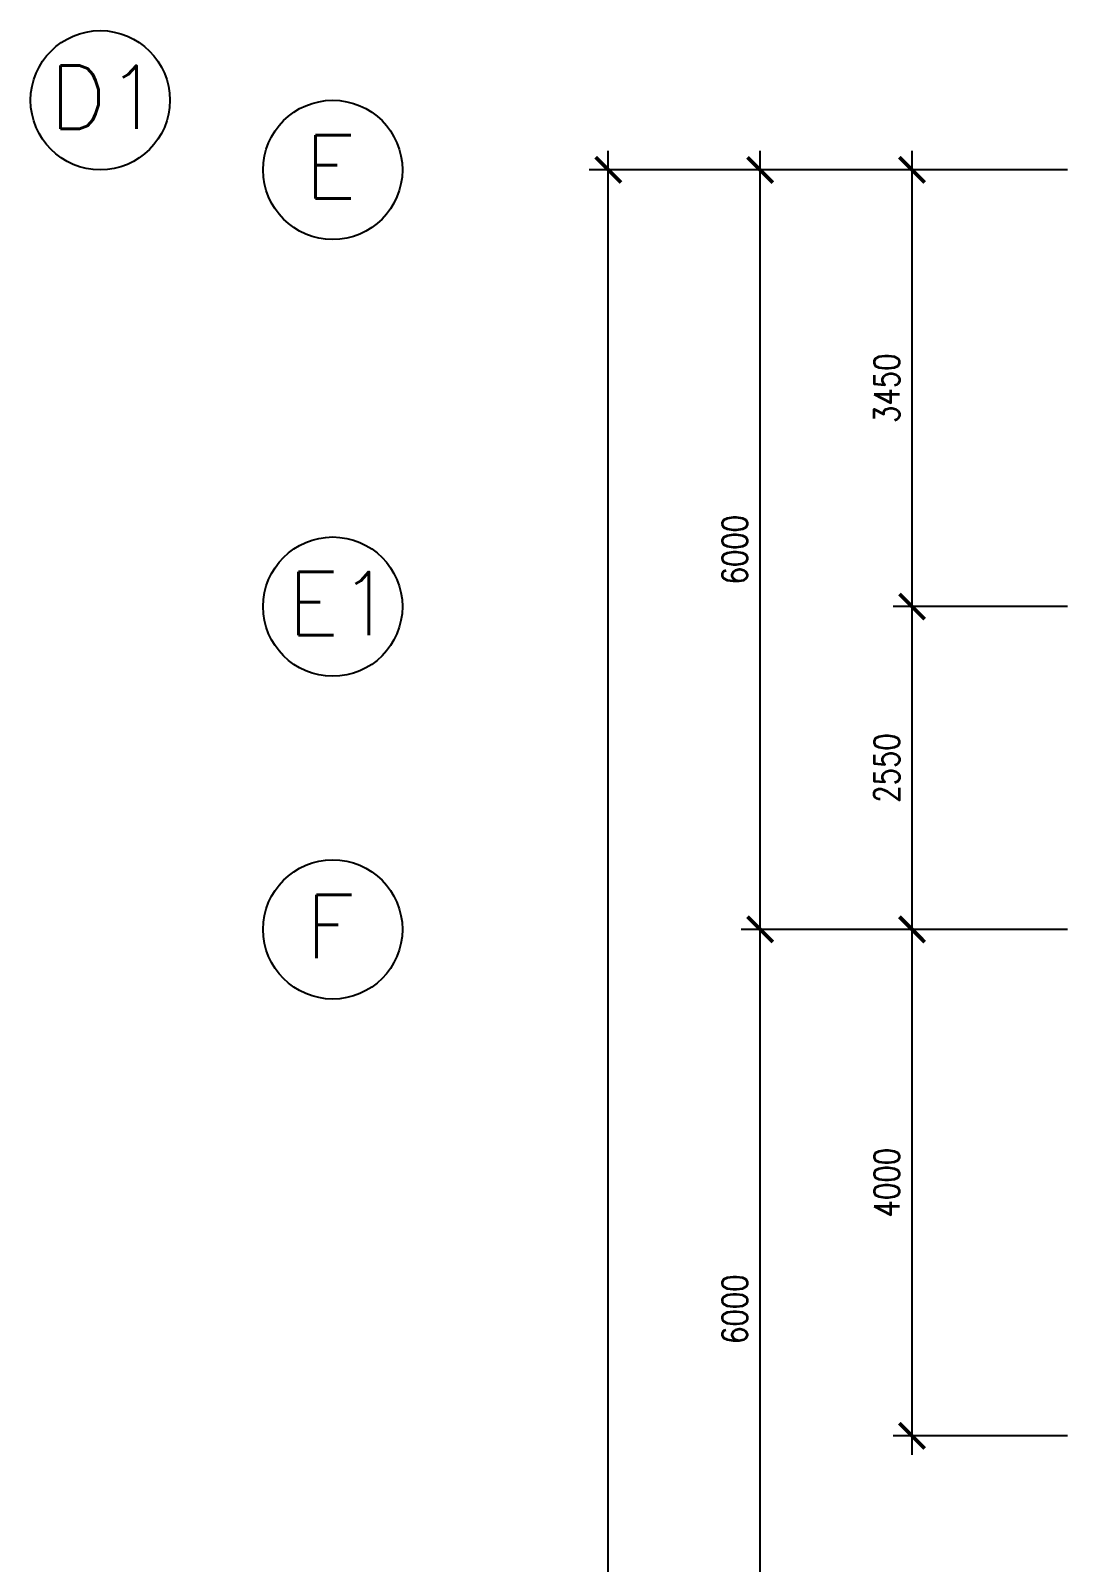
# Model space of a CAD drawing. Extents: x 2687779 to 2997471, y -863049 to -631414.
# Drawn here: x 2687779 to 2696120, y -795424 to -783324 of the extents above; entities that cross this region are included whole.
import ezdxf

# ---------------------------------------------------------------- set-up
doc = ezdxf.new("R2010")
doc.units = 0
doc.header["$LTSCALE"] = 10
doc.header["$MEASUREMENT"] = 0
doc.header["$PDMODE"] = 34
doc.layers.get('0').update_dxf_attribs({"linetype": 'CONTINUOUS'})
doc.layers.get('DEFPOINTS').update_dxf_attribs({"linetype": 'CONTINUOUS'})
doc.layers.add('DIM', color=7, linetype='CONTINUOUS')
doc.layers.add('GRID-T', color=7, linetype='CONTINUOUS')
doc.styles.add('ROMANS', font='romans.shx', dxfattribs={"width": 0.8, "height": 100})
doc.styles.get("Standard").update_dxf_attribs({"font": 'ROMANS.SHX'})
doc.dimstyles.new('STANDARD$0', dxfattribs={"dimscale": 0, "dimtxt": 8, "dimasz": 6, "dimexe": 1, "dimexo": 1, "dimgap": 3, "dimtad": 1, "dimdec": 0, "dimlfac": -1, "dimrnd": 1, "dimzin": 0, "dimdsep": 46, "dimtxsty": 'Standard', "dimcen": 0, "dimclrd": 5, "dimclre": 250, "dimadec": 0, "dimazin": 0, "dimtfac": 1, "dimtdec": 4, "dimtofl": 0, "dimtmove": 0, "dimatfit": 3, "dimfxl": 1, "dimtolj": 1, "dimtzin": 0, "dimarcsym": 0})

# ---------------------------------------------------------------- blocks, each defined once
blk = doc.blocks.new('_ARCHTICK')
at = {"color": 0, "linetype": 'ByBlock', "const_width": 0.15}
blk.add_lwpolyline([(-0.5, -0.5), (0.5, 0.5)], dxfattribs=at)
blk = doc.blocks.new('*D161')
at = {"layer": 'DEFPOINTS', "color": 0, "transparency": 16777216}
for p in [(2692343, -784424), (2694242, -784424), (2694242, -838424)]:
    blk.add_point(p, dxfattribs=at)
at = {"layer": 'DIM', "color": 7, "lineweight": -2, "transparency": 16777216}
for p, q in [((2692343, -838574), (2692343, -784274)), ((2694092, -784424), (2692193, -784424)), ((2694092, -838424), (2692193, -838424))]:
    blk.add_line(p, q, dxfattribs=at)
at = {"layer": 'DIM', "color": 7, "lineweight": -2, "transparency": 16777216, "xscale": 200, "yscale": 200, "zscale": 200}
for p, rotation in [((2692343, -784424), 90), ((2692343, -838424), 270)]:
    blk.add_blockref('_ARCHTICK', p, dxfattribs=dict(at, rotation=rotation))
at = {"layer": 'DIM', "color": 7, "transparency": 16777216, "insert": (2692143, -811424), "char_height": 200, "attachment_point": 5, "rotation": 90, "style": 'ROMANS'}
blk.add_mtext('\\A1;54000', dxfattribs=at)
blk = doc.blocks.new('*D169')
at = {"layer": 'DEFPOINTS', "color": 0, "transparency": 16777216}
for p in [(2693543, -790424), (2695000, -790424), (2695000, -796424)]:
    blk.add_point(p, dxfattribs=at)
at = {"layer": 'DIM', "color": 7, "lineweight": -2, "transparency": 16777216}
for p, q in [((2693543, -796574), (2693543, -790274)), ((2694850, -790424), (2693393, -790424)), ((2694850, -796424), (2693393, -796424))]:
    blk.add_line(p, q, dxfattribs=at)
at = {"layer": 'DIM', "color": 7, "lineweight": -2, "transparency": 16777216, "xscale": 200, "yscale": 200, "zscale": 200}
for p, rotation in [((2693543, -790424), 90), ((2693543, -796424), 270)]:
    blk.add_blockref('_ARCHTICK', p, dxfattribs=dict(at, rotation=rotation))
at = {"layer": 'DIM', "color": 7, "transparency": 16777216, "insert": (2693343, -793424), "char_height": 200, "attachment_point": 5, "rotation": 90, "style": 'ROMANS'}
blk.add_mtext('\\A1;6000', dxfattribs=at)
blk = doc.blocks.new('*D170')
at = {"layer": 'DEFPOINTS', "color": 0, "transparency": 16777216}
for p in [(2693543, -784424), (2695000, -784424), (2695000, -790424)]:
    blk.add_point(p, dxfattribs=at)
at = {"layer": 'DIM', "color": 7, "lineweight": -2, "transparency": 16777216}
for p, q in [((2693543, -790574), (2693543, -784274)), ((2694850, -784424), (2693393, -784424)), ((2694850, -790424), (2693393, -790424))]:
    blk.add_line(p, q, dxfattribs=at)
at = {"layer": 'DIM', "color": 7, "lineweight": -2, "transparency": 16777216, "xscale": 200, "yscale": 200, "zscale": 200}
for p, rotation in [((2693543, -784424), 90), ((2693543, -790424), 270)]:
    blk.add_blockref('_ARCHTICK', p, dxfattribs=dict(at, rotation=rotation))
at = {"layer": 'DIM', "color": 7, "transparency": 16777216, "insert": (2693343, -787424), "char_height": 200, "attachment_point": 5, "rotation": 90, "style": 'ROMANS'}
blk.add_mtext('\\A1;6000', dxfattribs=at)
blk = doc.blocks.new('*D172')
at = {"layer": 'DEFPOINTS', "color": 0, "transparency": 16777216}
for p in [(2694743, -787874), (2696120, -787874), (2696120, -790424)]:
    blk.add_point(p, dxfattribs=at)
at = {"layer": 'DIM', "color": 7, "lineweight": -2, "transparency": 16777216}
for p, q in [((2694743, -790574), (2694743, -787724)), ((2695970, -787874), (2694593, -787874)), ((2695970, -790424), (2694593, -790424))]:
    blk.add_line(p, q, dxfattribs=at)
at = {"layer": 'DIM', "color": 7, "lineweight": -2, "transparency": 16777216, "xscale": 200, "yscale": 200, "zscale": 200}
for p, rotation in [((2694743, -787874), 90), ((2694743, -790424), 270)]:
    blk.add_blockref('_ARCHTICK', p, dxfattribs=dict(at, rotation=rotation))
at = {"layer": 'DIM', "color": 7, "transparency": 16777216, "insert": (2694543, -789149), "char_height": 200, "attachment_point": 5, "rotation": 90, "style": 'ROMANS'}
blk.add_mtext('\\A1;2550', dxfattribs=at)
blk = doc.blocks.new('*D173')
at = {"layer": 'DEFPOINTS', "color": 0, "transparency": 16777216}
for p in [(2694743, -784424), (2696120, -784424), (2696120, -787874)]:
    blk.add_point(p, dxfattribs=at)
at = {"layer": 'DIM', "color": 7, "lineweight": -2, "transparency": 16777216}
for p, q in [((2694743, -788024), (2694743, -784274)), ((2695970, -784424), (2694593, -784424)), ((2695970, -787874), (2694593, -787874))]:
    blk.add_line(p, q, dxfattribs=at)
at = {"layer": 'DIM', "color": 7, "lineweight": -2, "transparency": 16777216, "xscale": 200, "yscale": 200, "zscale": 200}
for p, rotation in [((2694743, -784424), 90), ((2694743, -787874), 270)]:
    blk.add_blockref('_ARCHTICK', p, dxfattribs=dict(at, rotation=rotation))
at = {"layer": 'DIM', "color": 7, "transparency": 16777216, "insert": (2694543, -786149), "char_height": 200, "attachment_point": 5, "rotation": 90, "style": 'ROMANS'}
blk.add_mtext('\\A1;3450', dxfattribs=at)
blk = doc.blocks.new('*D194')
at = {"layer": 'DEFPOINTS', "color": 0, "transparency": 16777216}
for p in [(2694743, -790424), (2696120, -790424), (2696120, -794424)]:
    blk.add_point(p, dxfattribs=at)
at = {"layer": 'DIM', "color": 7, "lineweight": -2, "transparency": 16777216}
for p, q in [((2694743, -794574), (2694743, -790274)), ((2695970, -790424), (2694593, -790424)), ((2695970, -794424), (2694593, -794424))]:
    blk.add_line(p, q, dxfattribs=at)
at = {"layer": 'DIM', "color": 7, "lineweight": -2, "transparency": 16777216, "xscale": 200, "yscale": 200, "zscale": 200}
for p, rotation in [((2694743, -790424), 90), ((2694743, -794424), 270)]:
    blk.add_blockref('_ARCHTICK', p, dxfattribs=dict(at, rotation=rotation))
at = {"layer": 'DIM', "color": 7, "transparency": 16777216, "insert": (2694543, -792424), "char_height": 200, "attachment_point": 5, "rotation": 90, "style": 'ROMANS'}
blk.add_mtext('\\A1;4000', dxfattribs=at)

msp = doc.modelspace()

# ---------------------------------------------------------------- linework, layer by layer
at = {"layer": 'GRID-T', "color": 7}
for centre in [(2688329.1, -783874.1), (2690166.3, -784424.1), (2690166.3, -787874.1), (2690166.3, -790424.1)]:
    msp.add_circle(centre, 550, dxfattribs=at)

# ---------------------------------------------------------------- texts
at = {"layer": 'GRID-T', "color": 3, "style": 'ROMANS'}
for s, p in [('D1', (2687928.6, -784099.9)), ('E', (2689943.8, -784649.9)), ('E1', (2689808.8, -788099.9)), ('F', (2689951.1, -790649.9))]:
    msp.add_text(s, height=500, dxfattribs=at).set_placement(p)

# ---------------------------------------------------------------- dimensions: what is measured, and where the dimension line sits
at = {"layer": 'DIM'}
for p1, p2, distance, picture, middle in [((2694242, -838424.1), (2694242, -784424.1), 1899.4, '*D161', (2692142.6, -811424.1)), ((2696120.2, -787874.1), (2696120.2, -784424.1), 1377.6, '*D173', (2694542.6, -786149.1)), ((2696120.2, -790424.1), (2696120.2, -787874.1), 1377.6, '*D172', (2694542.6, -789149.1)), ((2696120.2, -794424.1), (2696120.2, -790424.1), 1377.6, '*D194', (2694542.6, -792424.1))]:
    dim = msp.add_aligned_dim(p1=p1, p2=p2, distance=distance, dimstyle='STANDARD$0', override={"dimscale": 100, "dimtxt": 2, "dimasz": 2, "dimexe": 1.5, "dimexo": 1.5, "dimgap": 1, "dimtxsty": 'ROMANS', "dimblk": 'ARCHTICK', "dimdle": 1.5, "dimclrd": 7, "dimclre": 7, "dimclrt": 7, "dimtdec": 0, "dimtmove": 2}, dxfattribs=at)
    dim.commit()
    dim.dimension.update_dxf_attribs({"geometry": picture, "text_midpoint": middle})
for base, p1, p2, picture, middle in [((2693542.6, -784424.1), (2694999.8, -790424.1), (2694999.8, -784424.1), '*D170', (2693342.6, -787424.1)), ((2693542.6, -790424.1), (2694999.8, -796424.1), (2694999.8, -790424.1), '*D169', (2693342.6, -793424.1))]:
    dim = msp.add_linear_dim(base=base, p1=p1, p2=p2, angle=270, dimstyle='STANDARD$0', override={"dimscale": 100, "dimtxt": 2, "dimasz": 2, "dimexe": 1.5, "dimexo": 1.5, "dimgap": 1, "dimtxsty": 'ROMANS', "dimblk": 'ARCHTICK', "dimdle": 1.5, "dimclrd": 7, "dimclre": 7, "dimclrt": 7, "dimtdec": 0, "dimtmove": 2}, dxfattribs=at)
    dim.commit()
    dim.dimension.update_dxf_attribs({"geometry": picture, "text_midpoint": middle})

doc.saveas('drawing.dxf')
